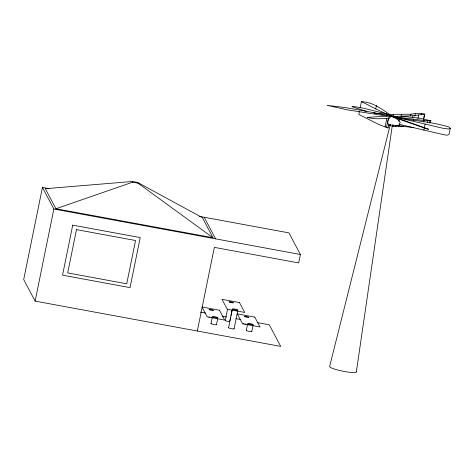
<?xml version="1.0" encoding="UTF-8"?>
<svg xmlns="http://www.w3.org/2000/svg" width="474" height="474" viewBox="0 0 474 474"><rect width="100%" height="100%" fill="white"/><g stroke="black" fill="none" stroke-linecap="round" stroke-linejoin="round"><path stroke-width="0.71" d="M399.007 124.259L445.068 135.001L447.563 135.114L449.062 134.349L450.3 128.253L449.109 127.05C433.645 122.197 417.268 121.249 401.407 118.216L392.727 116.539L394.806 116.93L393.331 116.491L390.025 116.551L390.049 116.171L393.094 116.622L391.962 116.201M450.3 128.253L448.801 129.011L443.208 128.341L392.401 116.355L390.292 115.484L390.926 115.318L390.961 114.684L393.479 114.323L410.994 114.228L415.414 113.381L421.451 113.434L424.751 114.127L423.732 119.128M356.341 371.96L392.425 124.68M48.964 188.628L42.435 187.426L23.7 279.518L35.129 301.114L280.721 346.405L269.291 324.803L257.69 322.664M35.129 301.114L53.87 209.022L42.435 187.426M197.326 331.024L214.349 247.363L298.673 262.916L300.386 254.479L288.956 232.882L199.098 216.31M210.995 323.546L212.251 317.379M216.499 324.56L217.613 319.079M225.227 320.578L227.573 309.06M229.902 320.697L230.637 317.094M230.927 315.654L232.1 309.895M228.587 327.759L232.248 309.753M234.085 328.772L237.752 310.766M246.302 330.443L247.558 324.275M251.801 331.456L253.057 325.288M359.399 111.621L358.824 114.453L378.927 124.538L388.123 128.004L388.846 124.466M360.116 108.084L361.413 101.714C373.068 101.803 383.223 110.092 392.371 116.403L390.854 116.687L389.113 118.133L387.679 121.575L387.981 123.85C391.5 125.332 395.754 126.451 399.582 125.302L399.238 123.856L400.34 122.725C398.824 119.359 395.221 117.439 391.82 116.408L392.513 116.474L391.743 116.598C459.537 140.381 417.985 125.219 393.248 116.645M375.71 109.026L376.433 105.489M385.054 127.014L386.778 118.524M386.482 127.589L388.496 117.682M393.041 116.468L393.479 114.323M391.862 126.232L393.088 126.582L393.432 124.869M394.842 117.961L395.12 116.574C383.063 113.713 372.576 106.816 361.413 101.714M396.874 119.181L397.295 117.108L424.011 120.556L430.878 120.74L430.457 122.813M395.606 126.469L395.843 125.326M398.853 121.38L399.541 117.99M398.492 126.333L398.729 125.195M400.963 116.48L401.401 114.335M410.703 115.656L410.994 114.228M412.564 117.896L413.002 115.751L424.751 114.127M413.381 120.479L413.66 119.098M414.833 116.237L415.414 113.381M417.938 118.536L418.666 114.963M421.161 114.862L421.451 113.434M423.513 119.341L424.532 114.335M423.726 121.937L424.011 120.556M423.839 130.237L425.077 124.141M427.329 122.861L427.749 120.787M429.403 123.021L429.823 120.947M390.38 124.277L329.667 366.331A13.645 2.038 11.5 0 0 343.697 371.361A13.645 2.038 11.5 0 0 356.158 371.385M55.932 208.761L132.684 182.164L137.993 183.142L212.992 237.723L202.374 217.655L137.638 182.466L132.329 181.489L45.314 188.693L55.932 208.761L212.992 237.723M388.887 125.326L390.635 125.877M390.025 116.551L387.134 116.071L367.255 117.392C374.389 119.395 381.819 118.749 389.113 118.133M383.057 114.258L373.956 112.919L383.057 114.258L392.715 116.367M413.002 115.751L392.431 116.486M393.088 126.582L403.273 126.114M413.352 127.583L395.606 125.403M401.81 116.266L418.714 118.085L430.878 120.74M387.134 116.071L347.424 109.861L327.019 105.335L345.872 107.657L374.792 112.83M53.87 209.022L300.386 254.479M200.401 312.099L205.473 313.036M222.152 316.111L226.507 316.916M235.934 318.652L240.282 319.452M387.643 114.275L363.155 108.096L352.615 106.342L351.969 106.727L366.396 111.331M395.12 116.574L397.295 117.108M389.071 114.85L390.926 115.318M386.938 127.186L388.123 128.004M204.176 217.246L215.605 238.849M137.638 182.466L137.993 183.142M132.329 181.489L132.684 182.164M233.925 328.63A2.814 0.421 11.5 0 1 231.59 328.743A2.814 0.421 11.5 0 1 228.616 327.653M229.351 321.165A2.317 0.35 11.5 0 1 227.698 321.39A2.317 0.35 11.5 0 1 225.428 320.442M251.309 331.148A2.814 0.421 11.5 0 1 249.306 331.427A2.814 0.421 11.5 0 1 246.545 330.271M245.994 324.169A2.317 0.35 11.5 0 1 244.821 323.955M243.755 323.665A2.317 0.35 11.5 0 1 243.352 323.517M216.34 324.417A2.814 0.421 11.5 0 1 213.638 324.459A2.814 0.421 11.5 0 1 211.238 323.375M211.967 317.343A2.317 0.35 11.5 0 1 211.214 317.331M209.514 317.059A2.317 0.35 11.5 0 1 208.951 316.916M72.718 225.144L62.538 275.175L130.042 287.623L140.221 237.593L72.718 225.144M76.492 229.623L67.687 272.917L126.724 283.802L135.534 240.514L76.492 229.623M239.471 302.554L222.004 299.331L227.236 309.22L244.703 312.443L239.471 302.554M219.462 310.215L201.995 306.992L207.227 316.881L224.7 320.104L219.462 310.215M254.769 317.112L237.302 313.889L242.534 323.778L260.007 327.001L254.769 317.112M229.849 302.258A2.317 0.35 11.5 0 0 233.54 302.779A2.317 0.35 11.5 0 0 230.512 301.784A2.317 0.35 11.5 0 0 229.849 302.258M233.38 309.522A2.814 0.421 11.5 0 0 237.871 310.156A2.814 0.421 11.5 0 0 234.192 308.947A2.814 0.421 11.5 0 0 233.38 309.522M245.147 316.816A2.317 0.35 11.5 0 0 248.844 317.337A2.317 0.35 11.5 0 0 245.81 316.342A2.317 0.35 11.5 0 0 245.147 316.816M248.684 324.08A2.814 0.421 11.5 0 0 253.169 324.714A2.814 0.421 11.5 0 0 249.49 323.505A2.814 0.421 11.5 0 0 248.684 324.08M209.84 309.919A2.317 0.35 11.5 0 0 213.537 310.44A2.317 0.35 11.5 0 0 210.509 309.445A2.317 0.35 11.5 0 0 209.84 309.919M213.377 317.183A2.814 0.421 11.5 0 0 217.862 317.817A2.814 0.421 11.5 0 0 214.183 316.608A2.814 0.421 11.5 0 0 213.377 317.183"/></g></svg>
